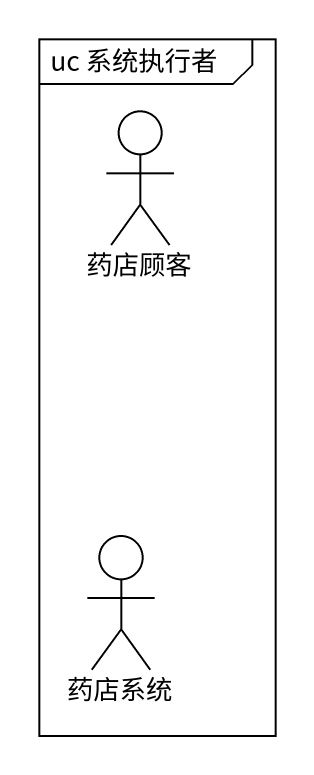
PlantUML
@startuml
mainframe uc 系统执行者
actor 药店顾客
actor 药店系统
@enduml
